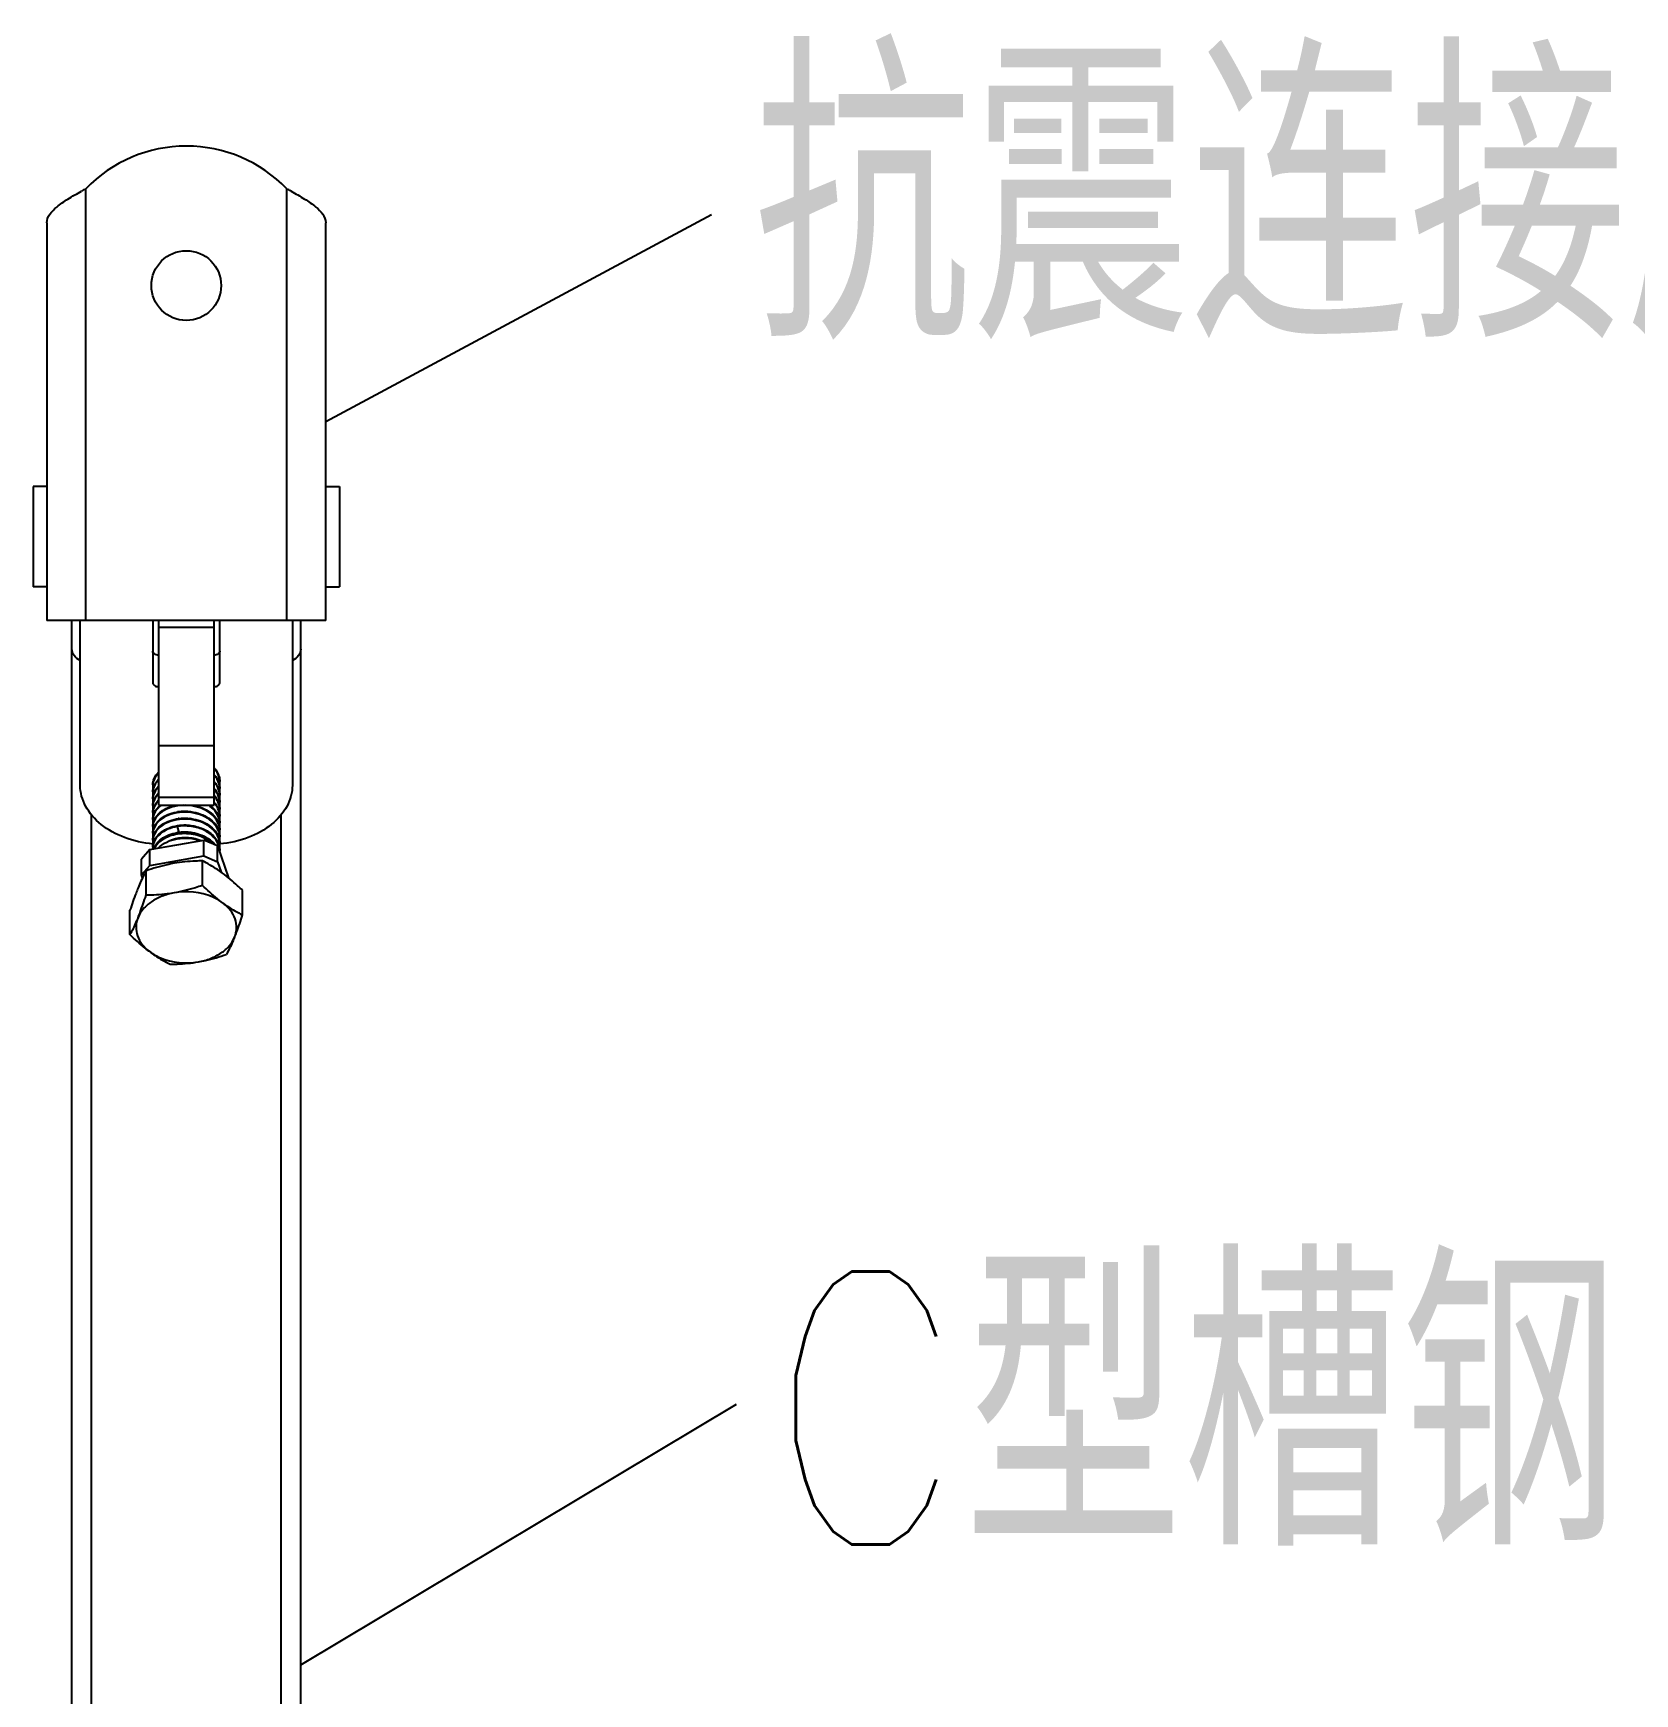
# Model space of a CAD drawing. Extents: x 1031190 to 1725648, y 733081 to 1571294.
# Drawn here: x 1162686 to 1165032, y 1229440 to 1231873 of the extents above; entities that cross this region are included whole.
import ezdxf

# ---------------------------------------------------------------- set-up
doc = ezdxf.new("R2010")
doc.units = 0
doc.header["$LTSCALE"] = 1000
doc.header["$MEASUREMENT"] = 0
doc.layers.add('W_DIM', color=4, linetype='Continuous')
doc.styles.get("Standard").update_dxf_attribs({"font": 'gbenor.shx', "bigfont": 'gbcbig.shx'})
doc.styles.add('wwp100', font='txt.shx', dxfattribs={"width": 0.7, "height": 400, "bigfont": 'hztxt.shx'})
doc.dimstyles.get("Standard").update_dxf_attribs({"dimtxt": 0.18, "dimasz": 0.18, "dimexe": 0.18, "dimexo": 0.0625, "dimgap": 0.09, "dimtad": 0, "dimtih": 1, "dimtoh": 1, "dimdec": 4, "dimzin": 0, "dimdsep": 46, "dimtxsty": 'Standard', "dimcen": 0.09, "dimadec": 0, "dimazin": 0, "dimtfac": 1, "dimtdec": 4, "dimtofl": 0, "dimtmove": 0, "dimatfit": 3, "dimfxl": 0, "dimtolj": 1, "dimtzin": 0, "dimarcsym": 0})

msp = doc.modelspace()

# ---------------------------------------------------------------- linework, layer by layer
for p, q in [((1162762.7, 1231012.7), (1162762.7, 1231645.3)), ((1163057.1, 1231012.7), (1163057.1, 1231645.3)), ((1162705.5, 1231595.2), (1162705.5, 1231012.7)), ((1163114.3, 1231012.7), (1163114.3, 1231595.2)), ((1162705.5, 1231209), (1162685.6, 1231209)), ((1162685.6, 1231209), (1162685.6, 1231061.8)), ((1163114.3, 1231209), (1163134.2, 1231209)), ((1163134.2, 1231209), (1163134.2, 1231061.8)), ((1162705.5, 1231061.8), (1162685.6, 1231061.8)), ((1163114.3, 1231061.8), (1163134.2, 1231061.8)), ((1163114.3, 1231012.7), (1162705.5, 1231012.7)), ((1162742.3, 1228442.4), (1162742.3, 1231012.7)), ((1162754.5, 1230771.1), (1162754.5, 1231012.7)), ((1162860.8, 1231012.7), (1162860.8, 1230921.5)), ((1162869, 1231012.7), (1162869, 1230741.8)), ((1162950.8, 1230741.8), (1162950.8, 1231012.7)), ((1162959, 1230921.5), (1162959, 1231012.7)), ((1163065.3, 1231012.7), (1163065.3, 1230771.1)), ((1163077.5, 1228442.4), (1163077.5, 1231012.7)), ((1162869, 1231002.8), (1162950.8, 1231002.8)), ((1162869, 1230829.4), (1162950.8, 1230829.4)), ((1162869, 1230753.8), (1162950.8, 1230753.8)), ((1162770.9, 1228563.3), (1162770.9, 1230728.3)), ((1162869, 1230741.8), (1162950.8, 1230741.8)), ((1163048.9, 1228563.3), (1163048.9, 1230728.3)), ((1162896.7, 1230710.7), (1162898.8, 1230702.2)), ((1162856.3, 1230676.9), (1162844.3, 1230662.9)), ((1162856.3, 1230676.9), (1162935.6, 1230690.8)), ((1162856.3, 1230653.8), (1162856.3, 1230676.9)), ((1162955.4, 1230682.3), (1162935.6, 1230690.8)), ((1162935.6, 1230667.6), (1162935.6, 1230690.8)), ((1162955.4, 1230682.3), (1162971.8, 1230635.5)), ((1162955.4, 1230659.2), (1162955.4, 1230682.3)), ((1162844.3, 1230639.8), (1162844.3, 1230662.9)), ((1162844.3, 1230639.8), (1162856.3, 1230653.8)), ((1162856.3, 1230653.8), (1162935.6, 1230667.6)), ((1162933.5, 1230624.4), (1162933.5, 1230660.3)), ((1162935.6, 1230667.6), (1162955.4, 1230659.2)), ((1162955.4, 1230659.2), (1162960.8, 1230643.9)), ((1162845.8, 1230635.6), (1162844.3, 1230639.8)), ((1162851, 1230610), (1162851, 1230645.9)), ((1162992.4, 1230581.1), (1162992.4, 1230617)), ((1162827.4, 1230552.3), (1162827.4, 1230588.1))]:
    msp.add_line(p, q)
msp.add_circle((1162909.9, 1231503.4), 51.1)
for centre, radius, start, end in [((1162909.9, 1231503.4), 204.4, 43.9455, 136.0545), ((1162915.5, 1231357.8), 325.5, 117.9978, 119.2622), ((1162904.3, 1231357.8), 325.5, 60.7378, 62.0022), ((1162922.5, 1230771.7), 37.9, 39.7045, 41.528), ((1162922.1, 1230770.1), 38.3, 41.2696, 41.5925), ((1162883.2, 1230770.4), 22.3, 176.7735, 180.0108), ((1162883.4, 1230770.4), 22.6, 180.0526, 191.0446), ((1162892.9, 1230756.1), 33.7, 135.4665, 138.8015), ((1162892.9, 1230745.9), 33.7, 135.4871, 138.7938), ((1162929.9, 1230775), 29.1, 18.4603, 20.6754), ((1162929.9, 1230764.9), 29.1, 18.4602, 20.6744), ((1162930.4, 1230776.4), 28.6, 15.9619, 18.4588), ((1162930.4, 1230766.3), 28.6, 15.9611, 18.4587), ((1162931.9, 1230775.5), 27.1, 350.0725, 359.9827), ((1162932.1, 1230775.5), 26.9, 2.6981, 5.2477), ((1162932.1, 1230775.5), 26.9, 0.008, 2.6973), ((1162883.2, 1230760.3), 22.3, 176.7894, 180.0075), ((1162883.4, 1230760.3), 22.6, 180.049, 190.9977), ((1162883.2, 1230750.2), 22.3, 176.785, 179.9983), ((1162883.4, 1230750.2), 22.6, 180.0405, 191.0531), ((1162892.9, 1230735.8), 33.7, 135.4659, 138.8093), ((1162892.9, 1230725.7), 33.7, 135.4702, 138.7951), ((1162922.8, 1230731.5), 37.5, 38.3867, 41.6033), ((1162922.4, 1230729.9), 37.9, 39.969, 41.5624), ((1162922.9, 1230720.2), 37.3, 37.6353, 41.5837), ((1162929.9, 1230754.7), 29.1, 18.4602, 20.6742), ((1162929.9, 1230744.6), 29.1, 18.4603, 20.6751), ((1162929.9, 1230734.5), 29.1, 18.4602, 20.6743), ((1162930.4, 1230756.2), 28.6, 15.9615, 18.4587), ((1162930.4, 1230746), 28.6, 15.9624, 18.4588), ((1162930.4, 1230735.9), 28.6, 15.9612, 18.4587), ((1162931.9, 1230765.4), 27.1, 350.1241, 359.9724), ((1162931.9, 1230755.3), 27.1, 350.1633, 359.9862), ((1162931.9, 1230745.1), 27.1, 350.0816, 359.9797), ((1162932.1, 1230765.4), 26.9, 359.9975, 2.695), ((1162932.1, 1230755.2), 26.9, 0.011, 2.6839), ((1162932.1, 1230745.1), 26.9, 2.6985, 5.2581), ((1162932.1, 1230745.1), 26.9, 0.005, 2.6978), ((1162883.2, 1230740.1), 22.3, 176.7769, 180.0081), ((1162883.4, 1230740.1), 22.6, 180.0497, 191.0016), ((1162883.2, 1230729.9), 22.3, 176.7867, 180.0021), ((1162883.4, 1230730), 22.6, 180.0437, 191.0051), ((1162883.2, 1230719.8), 22.3, 176.7795, 180.0015), ((1162893.6, 1230714.9), 34.7, 132.2645, 138.752), ((1162895.8, 1230712.6), 37.8, 129.2284, 132.3075), ((1162907.2, 1230678.9), 54.3, 98.9818, 101.0323), ((1162907.3, 1230668.5), 54.6, 99.0333, 99.9567), ((1162907.7, 1230665.1), 58.1, 82.211, 82.5185), ((1162929.9, 1230724.4), 29.1, 18.4602, 20.6747), ((1162929.9, 1230714.3), 29.1, 18.4603, 20.6749), ((1162930.4, 1230725.8), 28.6, 15.9616, 18.4587), ((1162930.4, 1230715.7), 28.6, 15.9612, 18.4587), ((1162931.9, 1230735), 27.1, 350.141, 359.976), ((1162931.9, 1230724.9), 27.1, 350.0747, 359.9827), ((1162932.1, 1230735), 26.9, 0.0011, 2.692), ((1162932.1, 1230724.9), 26.9, 2.6886, 5.2518), ((1162932.1, 1230724.9), 26.9, 0.008, 2.6878), ((1162883.4, 1230719.8), 22.6, 180.0437, 191.062), ((1162883.2, 1230709.7), 22.3, 176.7801, 180.0075), ((1162883.4, 1230709.7), 22.6, 180.049, 190.9954), ((1162883.2, 1230699.6), 22.3, 176.7856, 179.9966), ((1162883.4, 1230699.6), 22.6, 180.0384, 191.0179), ((1162907.3, 1230636.8), 65.9, 97.4386, 99.2614), ((1162907.1, 1230649.1), 53.8, 100.5055, 101.18), ((1162907.2, 1230648.5), 54.3, 98.9052, 100.5042), ((1162929.9, 1230704.1), 29.1, 18.4602, 20.6741), ((1162929.9, 1230694), 29.1, 18.4602, 20.6754), ((1162930.2, 1230705.5), 28.8, 18.117, 18.456), ((1162930.4, 1230695.4), 28.6, 15.9619, 18.4587), ((1162930.4, 1230705.6), 28.6, 15.9641, 18.119), ((1162931.9, 1230714.8), 27.1, 350.395, 359.9755), ((1162931.9, 1230704.7), 27.1, 350.1504, 359.9814), ((1162932.1, 1230714.8), 26.9, 0.0004, 2.6959), ((1162932.1, 1230704.6), 26.9, 0.0063, 2.6857), ((1162932.1, 1230694.5), 26.9, 2.6938, 5.2451), ((1162883.2, 1230689.5), 22.3, 176.7743, 180.0077), ((1162883.4, 1230689.5), 22.6, 180.0498, 191.0645), ((1162883.2, 1230679.3), 22.3, 176.7845, 184.2112), ((1162929.8, 1230673.7), 29.3, 18.4202, 20.7394), ((1162929.9, 1230683.9), 29.1, 18.4602, 20.6746), ((1162930.4, 1230685.3), 28.6, 15.9611, 18.4587), ((1162930.4, 1230675.2), 28.6, 15.8298, 18.459), ((1162931.9, 1230694.5), 27.1, 350.0711, 359.9827), ((1162931.9, 1230684.4), 27.1, 350.1078, 359.9722), ((1162932.1, 1230694.5), 26.9, 0.008, 2.693), ((1162932.1, 1230684.4), 26.9, 359.9973, 2.6949), ((1162931.9, 1230674.2), 27, 2.8574, 5.2194), ((1162932, 1230674.2), 27, 0.0081, 2.8567), ((1162931.9, 1230674.2), 27.1, 356.5315, 0.0065)]:
    msp.add_arc(centre, radius, start, end)
for points, knots in [([(1162705.5, 1231595.2), (1162705.5, 1231604.4), (1162718, 1231618.1), (1162737.1, 1231630.8), (1162749.7, 1231638.1), (1162756.4, 1231641.8)], [0, 0, 0, 0, 0.388881, 0.673899, 1, 1, 1, 1]), ([(1163063.4, 1231641.8), (1163070.1, 1231638.1), (1163082.7, 1231630.8), (1163101.8, 1231618.1), (1163114.3, 1231604.4), (1163114.3, 1231595.2)], [0, 0, 0, 0, 0.326101, 0.611119, 1, 1, 1, 1]), ([(1162754.4, 1230954), (1162751, 1230955.7), (1162745, 1230960.1), (1162742.3, 1230967.3), (1162742.3, 1230970.6)], [0, 0, 0, 0, 0.538137, 1, 1, 1, 1]), ([(1162869, 1230961.9), (1162867, 1230961.9), (1162863.3, 1230962.7), (1162860.8, 1230966.1), (1162860.8, 1230967.7)], [0, 0, 0, 0, 0.559761, 1, 1, 1, 1]), ([(1162959, 1230967.7), (1162959, 1230966.1), (1162956.5, 1230962.7), (1162952.8, 1230961.9), (1162950.8, 1230961.9)], [0, 0, 0, 0, 0.440239, 1, 1, 1, 1]), ([(1163077.5, 1230970.6), (1163077.5, 1230967.3), (1163074.8, 1230960.1), (1163068.8, 1230955.7), (1163065.4, 1230954)], [0, 0, 0, 0, 0.461863, 1, 1, 1, 1]), ([(1162860.8, 1230921.5), (1162860.8, 1230919.9), (1162863.3, 1230916.4), (1162867, 1230915.7), (1162869, 1230915.7)], [0, 0, 0, 0, 0.440239, 1, 1, 1, 1]), ([(1162950.8, 1230915.7), (1162952.8, 1230915.7), (1162956.5, 1230916.4), (1162959, 1230919.9), (1162959, 1230921.5)], [0, 0, 0, 0, 0.559761, 1, 1, 1, 1]), ([(1162957.2, 1230785.3), (1162956.8, 1230786.2), (1162955.2, 1230789.8), (1162952.9, 1230793.2), (1162950.9, 1230795.4)], [0, 0, 0, 0, 0.242679, 1, 1, 1, 1]), ([(1162951.6, 1230795.9), (1162952.3, 1230795.1), (1162954.7, 1230791.9), (1162956.6, 1230788.3), (1162957.5, 1230785.5)], [0, 0, 0, 0, 0.25881, 1, 1, 1, 1]), ([(1162861.4, 1230685.1), (1162847.1, 1230686.4), (1162819.9, 1230692.4), (1162784.9, 1230711.2), (1162760.7, 1230738.2), (1162754.5, 1230760.6), (1162754.5, 1230771.1)], [0, 0, 0, 0, 0.288185, 0.553327, 0.788006, 1, 1, 1, 1]), ([(1162860.8, 1230771.7), (1162860.8, 1230774.9), (1162862.4, 1230781.7), (1162866.4, 1230787.3), (1162868.9, 1230789.8)], [0, 0, 0, 0, 0.479607, 1, 1, 1, 1]), ([(1162860.8, 1230761.6), (1162860.8, 1230764.5), (1162862.1, 1230770.6), (1162865.5, 1230775.9), (1162867.6, 1230778.2)], [0, 0, 0, 0, 0.482588, 1, 1, 1, 1]), ([(1162868.9, 1230788.5), (1162866.6, 1230786.2), (1162862.7, 1230781), (1162861, 1230774.7), (1162860.9, 1230771.7)], [0, 0, 0, 0, 0.520009, 1, 1, 1, 1]), ([(1162868.9, 1230778.4), (1162866.6, 1230776.1), (1162862.7, 1230770.9), (1162861, 1230764.6), (1162860.9, 1230761.5)], [0, 0, 0, 0, 0.519993, 1, 1, 1, 1]), ([(1162950.8, 1230786.7), (1162951.6, 1230785.8), (1162954.4, 1230782.4), (1162956.5, 1230778.4), (1162957.5, 1230775.3)], [0, 0, 0, 0, 0.25985, 1, 1, 1, 1]), ([(1162957.2, 1230775.1), (1162956.8, 1230776.1), (1162955.2, 1230779.8), (1162952.9, 1230783.2), (1162950.8, 1230785.5)], [0, 0, 0, 0, 0.242549, 1, 1, 1, 1]), ([(1162950.8, 1230776.6), (1162951.6, 1230775.7), (1162954.4, 1230772.3), (1162956.5, 1230768.3), (1162957.5, 1230765.2)], [0, 0, 0, 0, 0.25988, 1, 1, 1, 1]), ([(1162957.2, 1230765), (1162956.8, 1230765.9), (1162955.2, 1230769.7), (1162952.9, 1230773), (1162950.8, 1230775.3)], [0, 0, 0, 0, 0.242552, 1, 1, 1, 1]), ([(1163065.3, 1230771.1), (1163065.3, 1230760.6), (1163059.2, 1230738.3), (1163035, 1230711.3), (1163000.2, 1230692.5), (1162973.1, 1230686.5), (1162958.9, 1230685.2)], [0, 0, 0, 0, 0.212085, 0.446759, 0.711828, 1, 1, 1, 1]), ([(1162860.8, 1230751.4), (1162860.8, 1230754.4), (1162862.1, 1230760.5), (1162865.5, 1230765.7), (1162867.6, 1230768.1)], [0, 0, 0, 0, 0.482583, 1, 1, 1, 1]), ([(1162860.8, 1230741.3), (1162860.8, 1230744.3), (1162862.1, 1230750.4), (1162865.5, 1230755.6), (1162867.6, 1230758)], [0, 0, 0, 0, 0.482587, 1, 1, 1, 1]), ([(1162860.8, 1230731.2), (1162860.8, 1230734.1), (1162862.1, 1230740.3), (1162865.5, 1230745.5), (1162867.6, 1230747.9)], [0, 0, 0, 0, 0.482586, 1, 1, 1, 1]), ([(1162868.9, 1230768.3), (1162866.6, 1230765.9), (1162862.7, 1230760.8), (1162861, 1230754.5), (1162860.9, 1230751.4)], [0, 0, 0, 0, 0.52002, 1, 1, 1, 1]), ([(1162868.9, 1230758.2), (1162866.6, 1230755.8), (1162862.7, 1230750.6), (1162861, 1230744.3), (1162860.9, 1230741.3)], [0, 0, 0, 0, 0.520002, 1, 1, 1, 1]), ([(1162868.9, 1230748), (1162866.6, 1230745.7), (1162862.7, 1230740.5), (1162861, 1230734.2), (1162860.9, 1230731.2)], [0, 0, 0, 0, 0.520001, 1, 1, 1, 1]), ([(1162950.8, 1230766.5), (1162951.6, 1230765.6), (1162954.4, 1230762.2), (1162956.5, 1230758.2), (1162957.5, 1230755.1)], [0, 0, 0, 0, 0.259876, 1, 1, 1, 1]), ([(1162957.2, 1230754.9), (1162956.8, 1230755.8), (1162955.2, 1230759.5), (1162952.8, 1230762.9), (1162950.8, 1230765.2)], [0, 0, 0, 0, 0.242544, 1, 1, 1, 1]), ([(1162950.8, 1230746.2), (1162951.6, 1230745.4), (1162954.4, 1230741.9), (1162956.5, 1230738), (1162957.5, 1230734.9)], [0, 0, 0, 0, 0.259878, 1, 1, 1, 1]), ([(1162957.2, 1230744.8), (1162956.8, 1230745.6), (1162955.4, 1230749), (1162953.3, 1230752.1), (1162951.5, 1230754.3)], [0, 0, 0, 0, 0.243219, 1, 1, 1, 1]), ([(1162952.2, 1230754.8), (1162952.8, 1230754), (1162955, 1230751), (1162956.7, 1230747.6), (1162957.5, 1230745)], [0, 0, 0, 0, 0.258068, 1, 1, 1, 1]), ([(1162860.8, 1230721.1), (1162860.8, 1230724), (1162862.1, 1230730.2), (1162865.5, 1230735.4), (1162867.6, 1230737.8)], [0, 0, 0, 0, 0.482585, 1, 1, 1, 1]), ([(1162860.8, 1230711), (1162860.8, 1230713.9), (1162862.1, 1230720), (1162865.5, 1230725.3), (1162867.6, 1230727.6)], [0, 0, 0, 0, 0.482588, 1, 1, 1, 1]), ([(1162873.5, 1230741.9), (1162869.9, 1230739.3), (1162863.9, 1230733.2), (1162861.1, 1230725), (1162860.9, 1230721.1)], [0, 0, 0, 0, 0.52908, 1, 1, 1, 1]), ([(1162905.4, 1230741.9), (1162899.7, 1230741.7), (1162888.7, 1230740), (1162874.4, 1230733.4), (1162864.1, 1230723.6), (1162861.1, 1230715), (1162860.9, 1230711)], [0, 0, 0, 0, 0.291873, 0.559175, 0.79302, 1, 1, 1, 1]), ([(1162957.2, 1230704.3), (1162955.5, 1230708.6), (1162949.9, 1230716.9), (1162937.1, 1230725.8), (1162921.4, 1230731.1), (1162904.3, 1230732.4), (1162887.9, 1230729.6), (1162873.9, 1230723), (1162864, 1230713.2), (1162861.1, 1230704.8), (1162860.9, 1230700.8)], [0, 0, 0, 0, 0.114222, 0.241564, 0.380183, 0.523375, 0.662466, 0.789658, 0.901085, 1, 1, 1, 1]), ([(1162957.2, 1230694.2), (1162955.5, 1230698.5), (1162949.9, 1230706.8), (1162937.2, 1230715.7), (1162921.4, 1230721), (1162904.3, 1230722.3), (1162887.9, 1230719.5), (1162873.9, 1230712.9), (1162864, 1230703.1), (1162861.1, 1230694.7), (1162860.9, 1230690.7)], [0, 0, 0, 0, 0.11422, 0.241557, 0.38018, 0.523371, 0.662464, 0.789655, 0.901082, 1, 1, 1, 1]), ([(1162867.6, 1230727.6), (1162869.1, 1230729.4), (1162876.8, 1230736.5), (1162886.9, 1230740.4), (1162894.7, 1230741.9)], [0, 0, 0, 0, 0.228177, 1, 1, 1, 1]), ([(1162867.6, 1230717.5), (1162873, 1230723.7), (1162885.1, 1230730.2), (1162902.5, 1230733.3), (1162916.9, 1230732.9), (1162930.7, 1230729.6), (1162942.9, 1230723.5), (1162952.3, 1230715.2), (1162956.3, 1230708.1), (1162957.5, 1230704.5)], [0, 0, 0, 0, 0.235001, 0.369196, 0.507414, 0.643709, 0.772807, 0.891505, 1, 1, 1, 1]), ([(1162867.6, 1230707.4), (1162873, 1230713.6), (1162885.1, 1230720.1), (1162902.5, 1230723.2), (1162916.9, 1230722.8), (1162930.7, 1230719.5), (1162942.9, 1230713.4), (1162952.3, 1230705), (1162956.3, 1230698), (1162957.5, 1230694.4)], [0, 0, 0, 0, 0.234995, 0.369193, 0.507415, 0.643708, 0.772808, 0.891506, 1, 1, 1, 1]), ([(1162898.7, 1230732.6), (1162900.5, 1230732.8), (1162907.6, 1230733.6), (1162914.8, 1230733.1), (1162920, 1230731.9)], [0, 0, 0, 0, 0.247797, 1, 1, 1, 1]), ([(1162898.7, 1230722.4), (1162900, 1230722.6), (1162905.5, 1230723.3), (1162911.1, 1230723.2), (1162915.2, 1230722.6)], [0, 0, 0, 0, 0.247252, 1, 1, 1, 1]), ([(1162957.2, 1230714.4), (1162955.6, 1230718.5), (1162950.5, 1230726.3), (1162938.9, 1230734.9), (1162924.4, 1230740.5), (1162913.7, 1230741.8), (1162908.3, 1230741.9)], [0, 0, 0, 0, 0.218898, 0.461373, 0.725247, 1, 1, 1, 1]), ([(1162920.7, 1230741.9), (1162925, 1230741.1), (1162933.3, 1230738.6), (1162944.3, 1230732.6), (1162952.8, 1230724.6), (1162956.4, 1230718), (1162957.5, 1230714.6)], [0, 0, 0, 0, 0.276521, 0.537648, 0.778453, 1, 1, 1, 1]), ([(1162957.2, 1230724.5), (1162955.9, 1230728), (1162951.8, 1230734.6), (1162946, 1230739.7), (1162942.7, 1230741.9)], [0, 0, 0, 0, 0.478395, 1, 1, 1, 1]), ([(1162944.6, 1230741.8), (1162947.6, 1230739.6), (1162952.9, 1230734.5), (1162956.4, 1230728), (1162957.5, 1230724.7)], [0, 0, 0, 0, 0.520421, 1, 1, 1, 1]), ([(1162957.2, 1230734.7), (1162956.9, 1230735.4), (1162955.6, 1230738.3), (1162953.9, 1230741.1), (1162952.5, 1230743)], [0, 0, 0, 0, 0.244171, 1, 1, 1, 1]), ([(1162860.8, 1230700.8), (1162860.8, 1230703.8), (1162862.1, 1230709.9), (1162865.5, 1230715.1), (1162867.6, 1230717.5)], [0, 0, 0, 0, 0.482586, 1, 1, 1, 1]), ([(1162860.8, 1230690.7), (1162860.8, 1230693.7), (1162862.1, 1230699.8), (1162865.5, 1230705), (1162867.6, 1230707.4)], [0, 0, 0, 0, 0.482586, 1, 1, 1, 1]), ([(1162860.8, 1230680.6), (1162860.8, 1230683.5), (1162862.1, 1230689.7), (1162865.5, 1230694.9), (1162867.6, 1230697.3)], [0, 0, 0, 0, 0.482589, 1, 1, 1, 1]), ([(1162896.7, 1230710.7), (1162891.9, 1230709.9), (1162882.9, 1230707.4), (1162871.4, 1230700.6), (1162863.4, 1230691.5), (1162861.1, 1230684.1), (1162860.9, 1230680.6)], [0, 0, 0, 0, 0.290521, 0.554658, 0.788516, 1, 1, 1, 1]), ([(1162948, 1230685.7), (1162942, 1230691.2), (1162930.4, 1230697.2), (1162913.7, 1230700.4), (1162900.5, 1230700.4), (1162888, 1230697.9), (1162874.2, 1230692.1), (1162865.7, 1230684.2), (1162862.9, 1230678.1)], [0, 0, 0, 0, 0.255096, 0.39268, 0.530602, 0.663916, 0.788307, 1, 1, 1, 1]), ([(1162867.5, 1230687.1), (1162869.2, 1230689), (1162877.4, 1230696.5), (1162888.3, 1230700.4), (1162896.7, 1230701.8)], [0, 0, 0, 0, 0.227377, 1, 1, 1, 1]), ([(1162867.6, 1230697.3), (1162869.2, 1230699.1), (1162877.3, 1230706.5), (1162888.1, 1230710.5), (1162896.5, 1230711.9)], [0, 0, 0, 0, 0.22749, 1, 1, 1, 1]), ([(1162882.9, 1230688.8), (1162886.4, 1230690.6), (1162902.1, 1230696.4), (1162920.1, 1230695.1), (1162931.8, 1230690.2)], [0, 0, 0, 0, 0.239303, 1, 1, 1, 1]), ([(1162895.7, 1230711.7), (1162897.7, 1230712.2), (1162906.1, 1230713.5), (1162914.9, 1230712.9), (1162921.1, 1230711.4)], [0, 0, 0, 0, 0.246468, 1, 1, 1, 1]), ([(1162896.5, 1230711.9), (1162902.9, 1230713), (1162916, 1230713.2), (1162934.4, 1230708.3), (1162949.4, 1230698.8), (1162955.9, 1230689.2), (1162957.5, 1230684.3)], [0, 0, 0, 0, 0.271171, 0.538307, 0.783282, 1, 1, 1, 1]), ([(1162957.1, 1230684.1), (1162955.3, 1230688.8), (1162948.7, 1230698.1), (1162933.8, 1230707.3), (1162915.8, 1230711.9), (1162903, 1230711.7), (1162896.7, 1230710.7)], [0, 0, 0, 0, 0.217951, 0.46337, 0.729831, 1, 1, 1, 1]), ([(1162898.8, 1230702.1), (1162908.9, 1230703.4), (1162928.9, 1230701.8), (1162946.6, 1230691), (1162952.3, 1230683.8)], [0, 0, 0, 0, 0.526254, 1, 1, 1, 1]), ([(1162898.8, 1230702.2), (1162900.6, 1230702.5), (1162907.9, 1230703.3), (1162915.3, 1230702.7), (1162920.7, 1230701.4)], [0, 0, 0, 0, 0.247915, 1, 1, 1, 1]), ([(1162862.1, 1230678), (1162862.4, 1230678.8), (1162863.7, 1230682.1), (1162865.8, 1230685.1), (1162867.5, 1230687.1)], [0, 0, 0, 0, 0.241445, 1, 1, 1, 1]), ([(1162868.8, 1230679.2), (1162875.9, 1230686.5), (1162891.9, 1230693.3), (1162913.7, 1230694.2), (1162925.1, 1230691.8), (1162930.6, 1230689.9)], [0, 0, 0, 0, 0.470214, 0.736055, 1, 1, 1, 1]), ([(1162892.2, 1230656.8), (1162888.8, 1230656.2), (1162874.8, 1230653.4), (1162861.1, 1230649.4), (1162851, 1230645.9)], [0, 0, 0, 0, 0.248499, 1, 1, 1, 1]), ([(1162933.5, 1230660.3), (1162930.1, 1230660.3), (1162916.3, 1230660), (1162902.5, 1230658.6), (1162892.2, 1230656.8)], [0, 0, 0, 0, 0.246121, 1, 1, 1, 1]), ([(1162962.9, 1230642.4), (1162960.5, 1230644.2), (1162951.1, 1230650.8), (1162941.1, 1230656.5), (1162933.5, 1230660.3)], [0, 0, 0, 0, 0.263099, 1, 1, 1, 1]), ([(1162851, 1230645.9), (1162850, 1230644), (1162845.7, 1230635.8), (1162841.9, 1230627.4), (1162839.2, 1230620.8)], [0, 0, 0, 0, 0.226572, 1, 1, 1, 1]), ([(1162933.5, 1230624.4), (1162930.1, 1230623.3), (1162916.6, 1230618.8), (1162902.7, 1230615.3), (1162892.2, 1230613.5)], [0, 0, 0, 0, 0.251163, 1, 1, 1, 1]), ([(1162962.9, 1230599), (1162960.4, 1230600.9), (1162950.1, 1230608.8), (1162940.5, 1230617.6), (1162933.5, 1230624.4)], [0, 0, 0, 0, 0.240981, 1, 1, 1, 1]), ([(1162992.4, 1230617), (1162990, 1230619.3), (1162980.6, 1230628.3), (1162970.7, 1230636.7), (1162962.9, 1230642.4)], [0, 0, 0, 0, 0.257895, 1, 1, 1, 1]), ([(1162839.2, 1230620.8), (1162838.2, 1230618.3), (1162833.9, 1230607.5), (1162830.2, 1230596.6), (1162827.4, 1230588.1)], [0, 0, 0, 0, 0.233658, 1, 1, 1, 1]), ([(1162892.2, 1230613.5), (1162886.1, 1230612.4), (1162874.5, 1230609.2), (1162858.9, 1230601.3), (1162846.6, 1230590.7), (1162841, 1230581.9), (1162839.2, 1230577.4)], [0, 0, 0, 0, 0.27851, 0.540172, 0.780428, 1, 1, 1, 1]), ([(1162839.2, 1230577.4), (1162840.2, 1230579.9), (1162844.5, 1230590.7), (1162848.2, 1230601.6), (1162851, 1230610)], [0, 0, 0, 0, 0.233658, 1, 1, 1, 1]), ([(1162892.2, 1230613.5), (1162888.8, 1230612.9), (1162875.1, 1230610.8), (1162861.3, 1230610.1), (1162851, 1230610)], [0, 0, 0, 0, 0.254083, 1, 1, 1, 1]), ([(1162962.9, 1230599), (1162958.3, 1230602.4), (1162936.8, 1230614.3), (1162910.6, 1230616.7), (1162892.2, 1230613.5)], [0, 0, 0, 0, 0.235366, 1, 1, 1, 1]), ([(1162980.6, 1230548.5), (1162982.3, 1230552.7), (1162984.4, 1230561.9), (1162982.1, 1230576), (1162974.7, 1230588.9), (1162967.2, 1230595.9), (1162962.9, 1230599)], [0, 0, 0, 0, 0.238229, 0.47528, 0.726056, 1, 1, 1, 1]), ([(1162962.9, 1230599), (1162965.4, 1230597.2), (1162974.8, 1230590.6), (1162984.8, 1230584.9), (1162992.4, 1230581.1)], [0, 0, 0, 0, 0.263099, 1, 1, 1, 1]), ([(1162839.2, 1230577.4), (1162838.2, 1230575), (1162834.6, 1230566.5), (1162830.6, 1230558.2), (1162827.4, 1230552.3)], [0, 0, 0, 0, 0.275005, 1, 1, 1, 1]), ([(1162839.2, 1230577.4), (1162837.5, 1230573.2), (1162835.4, 1230564), (1162837.8, 1230549.9), (1162845.1, 1230537), (1162852.6, 1230530), (1162856.9, 1230526.9)], [0, 0, 0, 0, 0.238229, 0.47528, 0.726056, 1, 1, 1, 1]), ([(1162980.6, 1230548.5), (1162981.6, 1230551), (1162985.9, 1230561.8), (1162989.6, 1230572.7), (1162992.4, 1230581.1)], [0, 0, 0, 0, 0.233658, 1, 1, 1, 1]), ([(1162856.9, 1230526.9), (1162854.3, 1230528.7), (1162844.1, 1230536.6), (1162834.5, 1230545.4), (1162827.4, 1230552.3)], [0, 0, 0, 0, 0.240981, 1, 1, 1, 1]), ([(1162856.9, 1230526.9), (1162859.3, 1230525.1), (1162868.7, 1230518.5), (1162878.7, 1230512.7), (1162886.3, 1230509)], [0, 0, 0, 0, 0.263099, 1, 1, 1, 1]), ([(1162856.9, 1230526.9), (1162861.5, 1230523.5), (1162883, 1230511.6), (1162909.2, 1230509.2), (1162927.6, 1230512.4)], [0, 0, 0, 0, 0.235366, 1, 1, 1, 1]), ([(1162927.6, 1230512.4), (1162933.7, 1230513.5), (1162945.3, 1230516.7), (1162960.9, 1230524.6), (1162973.2, 1230535.2), (1162978.8, 1230544), (1162980.6, 1230548.5)], [0, 0, 0, 0, 0.27851, 0.540172, 0.780428, 1, 1, 1, 1]), ([(1162980.6, 1230548.5), (1162979.6, 1230546.2), (1162976, 1230537.6), (1162972, 1230529.3), (1162968.8, 1230523.4)], [0, 0, 0, 0, 0.275005, 1, 1, 1, 1]), ([(1162886.3, 1230509), (1162889.7, 1230509), (1162903.5, 1230509.3), (1162917.3, 1230510.6), (1162927.6, 1230512.4)], [0, 0, 0, 0, 0.246121, 1, 1, 1, 1]), ([(1162927.6, 1230512.4), (1162931.1, 1230513), (1162945, 1230515.8), (1162958.7, 1230519.9), (1162968.8, 1230523.4)], [0, 0, 0, 0, 0.248499, 1, 1, 1, 1])]:
    msp.add_open_spline(points, degree=3, knots=knots)
for points in [[(1162958.9, 1230777.9), (1162958.7, 1230780.1), (1162958.2, 1230782.2), (1162957.5, 1230784.2)], [(1162958.9, 1230766.6), (1162958.8, 1230769.1), (1162958.3, 1230771.7), (1162957.5, 1230774.1)], [(1162957.9, 1230784.3), (1162958.6, 1230781.8), (1162959, 1230779.3), (1162959, 1230776.7)], [(1162957.9, 1230774.1), (1162958.6, 1230771.7), (1162959, 1230769.2), (1162959, 1230766.6)], [(1162958.9, 1230756.5), (1162958.8, 1230759), (1162958.3, 1230761.6), (1162957.5, 1230764)], [(1162958.9, 1230747.6), (1162958.7, 1230749.7), (1162958.2, 1230751.8), (1162957.5, 1230753.8)], [(1162957.9, 1230764), (1162958.6, 1230761.6), (1162959, 1230759), (1162959, 1230756.5)], [(1162957.9, 1230753.9), (1162958.6, 1230751.5), (1162959, 1230748.9), (1162959, 1230746.4)], [(1162958.9, 1230736.3), (1162958.8, 1230738.8), (1162958.3, 1230741.3), (1162957.5, 1230743.7)], [(1162958.9, 1230727.3), (1162958.7, 1230729.5), (1162958.2, 1230731.6), (1162957.5, 1230733.6)], [(1162958.9, 1230716), (1162958.8, 1230718.6), (1162958.3, 1230721.1), (1162957.5, 1230723.5)], [(1162957.9, 1230743.8), (1162958.6, 1230741.4), (1162959, 1230738.8), (1162959, 1230736.3)], [(1162957.9, 1230733.7), (1162958.6, 1230731.2), (1162959, 1230728.7), (1162959, 1230726.1)], [(1162957.9, 1230723.6), (1162958.6, 1230721.1), (1162959, 1230718.6), (1162959, 1230716)], [(1162958.9, 1230705.9), (1162958.8, 1230708.4), (1162958.3, 1230711), (1162957.5, 1230713.4)], [(1162958.9, 1230697), (1162958.7, 1230699.1), (1162958.2, 1230701.2), (1162957.5, 1230703.2)], [(1162957.9, 1230713.4), (1162958.6, 1230711), (1162959, 1230708.4), (1162959, 1230705.9)], [(1162957.9, 1230703.3), (1162958.6, 1230700.9), (1162959, 1230698.3), (1162959, 1230695.8)], [(1162958.9, 1230685.7), (1162958.8, 1230688.2), (1162958.3, 1230690.7), (1162957.5, 1230693.1)], [(1162958.9, 1230676.7), (1162958.7, 1230678.8), (1162958.2, 1230680.9), (1162957.5, 1230682.9)], [(1162957.9, 1230693.2), (1162958.6, 1230690.8), (1162959, 1230688.2), (1162959, 1230685.7)], [(1162957.9, 1230683), (1162958.6, 1230680.6), (1162959, 1230678.1), (1162959, 1230675.5)]]:
    msp.add_open_spline(points, degree=3)

# ---------------------------------------------------------------- texts
at = {"layer": 'W_DIM', "color": 7, "style": 'wwp100', "width": 0.8}
for s, p in [('抗震连接座A', (1163740.7, 1231427.3)), ('C型槽钢', (1163761.7, 1229658.5))]:
    msp.add_text(s, height=400, dxfattribs=at).set_placement(p)

# ---------------------------------------------------------------- leaders
for points in [[(1163114.3, 1231304), (1163679.6, 1231607.4)], [(1163077.5, 1229482.5), (1163716.2, 1229864.3)]]:
    msp.add_leader(points, dimstyle='Standard', override={"dimgap": 20})

doc.saveas('drawing.dxf')
